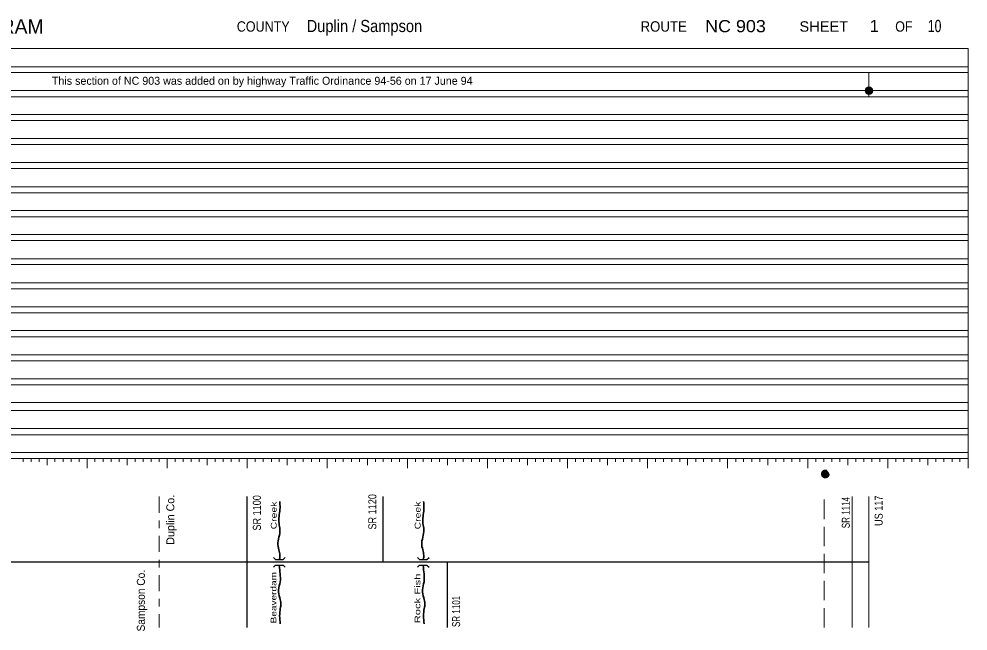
# Model space of a CAD drawing. Extents: x 0.5 to 22.8, y -7.2 to 9.8.
# Drawn here: x 10.52 to 22.85, y 1.86 to 9.82 of the extents above; entities that cross this region are included whole.
import ezdxf
from ezdxf.enums import TextEntityAlignment as Align

# ---------------------------------------------------------------- set-up
doc = ezdxf.new("R2010")
doc.units = 0
doc.header["$LTSCALE"] = 0.042
doc.linetypes.add('DOT_DASHED', pattern=[7.7, 5, -1.2, 0.3, -1.2])
doc.linetypes.add('LONG_DASHED', pattern=[7.5, 6, -1.5])
doc.layers.add('1', color=7, linetype='Continuous', lineweight=13)

msp = doc.modelspace()

# ---------------------------------------------------------------- hatches: boundary and pattern name
at = {"layer": '1'}
for points in [[(21.608, 8.882, 1), (21.51, 8.882, 1)], [(21.041, 3.903, 1), (20.943, 3.903, 1)]]:
    msp.add_hatch(color=256, dxfattribs=at).paths.add_polyline_path(points)

# ---------------------------------------------------------------- linework, layer by layer
for p, q in [((0.456, 9.433), (22.846, 9.433)), ((22.846, 4.103), (22.846, 9.433)), ((2.038, 9.195), (22.846, 9.195)), ((0.456, 9.12), (22.846, 9.12)), ((21.558, 8.805), (21.558, 9.12)), ((2.038, 8.885), (22.846, 8.885)), ((0.996, 8.805), (22.846, 8.805)), ((2.038, 8.573), (22.846, 8.573)), ((0.996, 8.495), (22.846, 8.495)), ((2.038, 8.263), (22.846, 8.263)), ((0.996, 8.183), (22.846, 8.183)), ((2.038, 7.948), (22.846, 7.948)), ((0.996, 7.873), (22.846, 7.873)), ((0.996, 7.558), (22.846, 7.558)), ((2.038, 7.635), (22.846, 7.635)), ((2.038, 7.325), (22.846, 7.325)), ((0.996, 7.245), (22.846, 7.245)), ((0.996, 6.935), (22.846, 6.935)), ((2.038, 7.013), (22.846, 7.013)), ((2.038, 6.7), (22.846, 6.7)), ((0.996, 6.623), (22.846, 6.623)), ((0.996, 6.31), (22.846, 6.31)), ((2.038, 6.388), (22.846, 6.388)), ((2.038, 6.075), (22.846, 6.075)), ((0.996, 5.998), (22.846, 5.998)), ((0.996, 5.685), (22.846, 5.685)), ((2.038, 5.765), (22.846, 5.765)), ((2.038, 5.45), (22.846, 5.45)), ((0.996, 5.375), (22.846, 5.375)), ((0.996, 5.06), (22.846, 5.06)), ((2.038, 5.14), (22.846, 5.14)), ((2.038, 4.83), (22.846, 4.83)), ((0.456, 4.728), (22.846, 4.728)), ((2.038, 4.493), (22.846, 4.493)), ((2.038, 4.18), (22.846, 4.18)), ((10.568, 4.06), (10.568, 4.103)), ((10.673, 4.06), (10.673, 4.103)), ((10.776, 4.06), (10.776, 4.103)), ((10.881, 4.018), (10.881, 4.103)), ((10.983, 4.06), (10.983, 4.103)), ((11.088, 4.06), (11.088, 4.103)), ((11.193, 4.06), (11.193, 4.103)), ((11.298, 4.06), (11.298, 4.103)), ((11.401, 3.978), (11.401, 4.103)), ((11.503, 4.06), (11.503, 4.103)), ((11.608, 4.06), (11.608, 4.103)), ((11.713, 4.06), (11.713, 4.103)), ((11.818, 4.06), (11.818, 4.103)), ((11.921, 4.018), (11.921, 4.103)), ((12.023, 4.06), (12.023, 4.103)), ((12.128, 4.06), (12.128, 4.103)), ((12.233, 4.06), (12.233, 4.103)), ((12.338, 4.06), (12.338, 4.103)), ((12.441, 3.978), (12.441, 4.103)), ((12.546, 4.06), (12.546, 4.103)), ((12.648, 4.06), (12.648, 4.103)), ((12.753, 4.06), (12.753, 4.103)), ((12.858, 4.06), (12.858, 4.103)), ((12.961, 4.018), (12.961, 4.103)), ((13.066, 4.06), (13.066, 4.103)), ((13.168, 4.06), (13.168, 4.103)), ((13.273, 4.06), (13.273, 4.103)), ((13.378, 4.06), (13.378, 4.103)), ((13.481, 3.978), (13.481, 4.103)), ((13.586, 4.06), (13.586, 4.103)), ((13.688, 4.06), (13.688, 4.103)), ((13.796, 4.06), (13.796, 4.103)), ((13.898, 4.06), (13.898, 4.103)), ((14.001, 4.018), (14.001, 4.103)), ((14.106, 4.06), (14.106, 4.103)), ((14.208, 4.06), (14.208, 4.103)), ((14.316, 4.06), (14.316, 4.103)), ((14.418, 4.06), (14.418, 4.103)), ((14.521, 3.978), (14.521, 4.103)), ((14.626, 4.06), (14.626, 4.103)), ((14.728, 4.06), (14.728, 4.103)), ((14.836, 4.06), (14.836, 4.103)), ((14.938, 4.06), (14.938, 4.103)), ((15.043, 4.018), (15.043, 4.103)), ((15.146, 4.06), (15.146, 4.103)), ((15.248, 4.06), (15.248, 4.103)), ((15.356, 4.06), (15.356, 4.103)), ((15.458, 4.06), (15.458, 4.103)), ((15.563, 3.978), (15.563, 4.103)), ((15.666, 4.06), (15.666, 4.103)), ((15.768, 4.06), (15.768, 4.103)), ((15.876, 4.06), (15.876, 4.103)), ((15.978, 4.06), (15.978, 4.103)), ((16.083, 4.018), (16.083, 4.103)), ((16.186, 4.06), (16.186, 4.103)), ((16.288, 4.06), (16.288, 4.103)), ((16.396, 4.06), (16.396, 4.103)), ((16.498, 4.06), (16.498, 4.103)), ((16.603, 3.978), (16.603, 4.103)), ((16.706, 4.06), (16.706, 4.103)), ((16.811, 4.06), (16.811, 4.103)), ((16.916, 4.06), (16.916, 4.103)), ((17.018, 4.06), (17.018, 4.103)), ((17.123, 4.018), (17.123, 4.103)), ((17.226, 4.06), (17.226, 4.103)), ((17.331, 4.06), (17.331, 4.103)), ((17.436, 4.06), (17.436, 4.103)), ((17.541, 4.06), (17.541, 4.103)), ((17.643, 3.978), (17.643, 4.103)), ((17.746, 4.06), (17.746, 4.103)), ((17.851, 4.06), (17.851, 4.103)), ((17.956, 4.06), (17.956, 4.103)), ((18.061, 4.06), (18.061, 4.103)), ((18.163, 4.018), (18.163, 4.103)), ((18.266, 4.06), (18.266, 4.103)), ((18.371, 4.06), (18.371, 4.103)), ((18.476, 4.06), (18.476, 4.103)), ((18.581, 4.06), (18.581, 4.103)), ((18.683, 3.978), (18.683, 4.103)), ((18.786, 4.06), (18.786, 4.103)), ((18.891, 4.06), (18.891, 4.103)), ((18.996, 4.06), (18.996, 4.103)), ((19.101, 4.06), (19.101, 4.103)), ((19.203, 4.018), (19.203, 4.103)), ((19.308, 4.06), (19.308, 4.103)), ((19.411, 4.06), (19.411, 4.103)), ((19.516, 4.06), (19.516, 4.103)), ((19.621, 4.06), (19.621, 4.103)), ((19.723, 3.978), (19.723, 4.103)), ((19.828, 4.06), (19.828, 4.103)), ((19.931, 4.06), (19.931, 4.103)), ((20.038, 4.06), (20.038, 4.103)), ((20.141, 4.06), (20.141, 4.103)), ((20.243, 4.018), (20.243, 4.103)), ((20.348, 4.06), (20.348, 4.103)), ((20.451, 4.06), (20.451, 4.103)), ((20.558, 4.06), (20.558, 4.103)), ((20.661, 4.06), (20.661, 4.103)), ((20.763, 3.978), (20.763, 4.103)), ((20.868, 4.06), (20.868, 4.103)), ((20.971, 4.06), (20.971, 4.103)), ((21.078, 4.06), (21.078, 4.103)), ((21.181, 4.06), (21.181, 4.103)), ((21.283, 4.018), (21.283, 4.103)), ((21.388, 4.06), (21.388, 4.103)), ((21.491, 4.06), (21.491, 4.103)), ((21.598, 4.06), (21.598, 4.103)), ((21.701, 4.06), (21.701, 4.103)), ((21.806, 3.978), (21.806, 4.103)), ((21.908, 4.06), (21.908, 4.103)), ((22.011, 4.06), (22.011, 4.103)), ((22.118, 4.06), (22.118, 4.103)), ((22.221, 4.06), (22.221, 4.103)), ((22.326, 4.018), (22.326, 4.103)), ((22.428, 4.06), (22.428, 4.103)), ((22.531, 4.06), (22.531, 4.103)), ((22.638, 4.06), (22.638, 4.103)), ((22.741, 4.06), (22.741, 4.103)), ((22.846, 3.978), (22.846, 4.103)), ((21.341, 1.909), (21.341, 3.609)), ((21.558, 1.909), (21.558, 3.609))]:
    msp.add_line(p, q, dxfattribs=at)
at = {"layer": '1', "linetype": 'DOT_DASHED'}
msp.add_line((12.338, 3.609), (12.338, 1.909), dxfattribs=at)
at = {"layer": '1', "lineweight": 25}
for p, q in [((13.481, 1.909), (13.481, 3.609)), ((15.248, 2.759), (15.248, 3.609)), ((2.038, 2.759), (21.558, 2.759)), ((16.083, 1.909), (16.083, 2.759))]:
    msp.add_line(p, q, dxfattribs=at)
at = {"layer": '1', "linetype": 'LONG_DASHED'}
msp.add_line((20.977, 1.909), (20.977, 3.609), dxfattribs=at)
at = {"layer": '1'}
for points in [[(0.456, 4.413), (2.038, 4.413), (22.846, 4.413)], [(0.456, 4.103), (2.038, 4.103), (22.846, 4.103)]]:
    msp.add_lwpolyline(points, dxfattribs=at)
at = {"layer": '1', "lineweight": 25}
for points in [[(13.823, 2.819), (13.848, 2.792), (13.946, 2.792), (13.973, 2.819)], [(13.823, 2.692), (13.848, 2.716), (13.946, 2.716), (13.973, 2.692)], [(15.693, 2.819), (15.718, 2.792), (15.816, 2.792), (15.843, 2.819)], [(15.693, 2.692), (15.718, 2.716), (15.816, 2.716), (15.843, 2.692)]]:
    msp.add_lwpolyline(points, dxfattribs=at)
at = {"layer": '1'}
msp.add_circle((21.559, 8.882), 0.0493, dxfattribs=at)
at = {"layer": '1', "linetype": 'LONG_DASHED'}
msp.add_circle((20.992, 3.903), 0.0493, dxfattribs=at)
at = {"layer": '1', "lineweight": 35}
for points in [[(13.898, 2.792), (13.906, 2.816), (13.908, 2.846), (13.893, 2.914), (13.868, 3.006), (13.903, 3.109), (13.91, 3.199), (13.886, 3.279), (13.898, 3.374), (13.91, 3.466), (13.906, 3.522), (13.903, 3.544)], [(15.768, 2.792), (15.776, 2.816), (15.778, 2.846), (15.763, 2.914), (15.738, 3.006), (15.773, 3.109), (15.78, 3.199), (15.756, 3.279), (15.768, 3.374), (15.78, 3.466), (15.776, 3.522), (15.773, 3.544)], [(13.91, 2.156), (13.916, 2.174), (13.923, 2.214), (13.906, 2.289), (13.876, 2.396), (13.916, 2.499), (13.91, 2.609), (13.9, 2.672), (13.898, 2.716)], [(15.78, 2.156), (15.786, 2.174), (15.793, 2.214), (15.776, 2.289), (15.746, 2.396), (15.786, 2.499), (15.78, 2.609), (15.77, 2.672), (15.768, 2.716)], [(13.91, 2.156), (13.906, 2.124), (13.898, 2.059), (13.906, 1.992), (13.91, 1.956)], [(15.78, 2.156), (15.776, 2.124), (15.768, 2.059), (15.776, 1.992), (15.78, 1.956)]]:
    msp.add_open_spline(points, degree=3, dxfattribs=at)

# ---------------------------------------------------------------- texts
at = {"layer": '1'}
for s, height, p in [('NORTH CAROLINA STATE HIGHWAY CONSTRUCTION AND INVENTORY DIAGRAM', 0.1873, (0.996, 9.625)), ('This section of NC 903 was added on by highway Traffic Ordinance 94-56 on 17 June 94', 0.104, (10.943, 8.96))]:
    msp.add_text(s, height=height, dxfattribs=at).set_placement(p)
for s, height, width, p in [('COUNTY', 0.1352, 0.9, (13.689, 9.65)), ('ROUTE', 0.1352, 0.95, (18.892, 9.65)), ('SHEET', 0.1352, 1.05, (20.972, 9.65)), ('OF', 0.1352, 0.9, (22.013, 9.65)), ('10', 0.158, 0.75, (22.412, 9.645))]:
    msp.add_text(s, height=height, dxfattribs=dict(at, width=width)).set_placement(p, align=Align.CENTER)
for s, width, p in [('Duplin / Sampson', 0.9, (14.253, 9.645)), ('NC 903', 1.1, (19.431, 9.643))]:
    msp.add_text(s, height=0.158, dxfattribs=dict(at, width=width)).set_placement(p)
msp.add_text('1', height=0.158, dxfattribs=at).set_placement((21.628, 9.645), align=Align.CENTER)
msp.add_text('Duplin Co.', height=0.104, rotation=90, dxfattribs=at).set_placement((12.534, 2.983))
for s, height, width, p in [('SR 1100', 0.104, 0.85, (13.658, 3.167)), ('SR 1120', 0.104, 0.85, (15.158, 3.181)), ('SR 1114', 0.104, 0.75, (21.31, 3.198)), ('US 117', 0.104, 0.85, (21.737, 3.228)), ('Sampson Co.', 0.104, 0.95, (12.151, 1.856)), ('Beaverdam', 0.075, 1.3, (13.86, 1.962)), ('Rock Fish', 0.075, 1.45, (15.73, 1.962)), ('SR 1101', 0.104, 0.75, (16.247, 1.914))]:
    msp.add_text(s, height=height, rotation=90, dxfattribs=dict(at, width=width)).set_placement(p)
at = {"layer": '1', "width": 1.35}
for p in [(13.863, 3.544), (15.733, 3.544)]:
    msp.add_text('Creek', height=0.075, rotation=90, dxfattribs=at).set_placement(p, align=Align.RIGHT)

doc.saveas('drawing.dxf')
